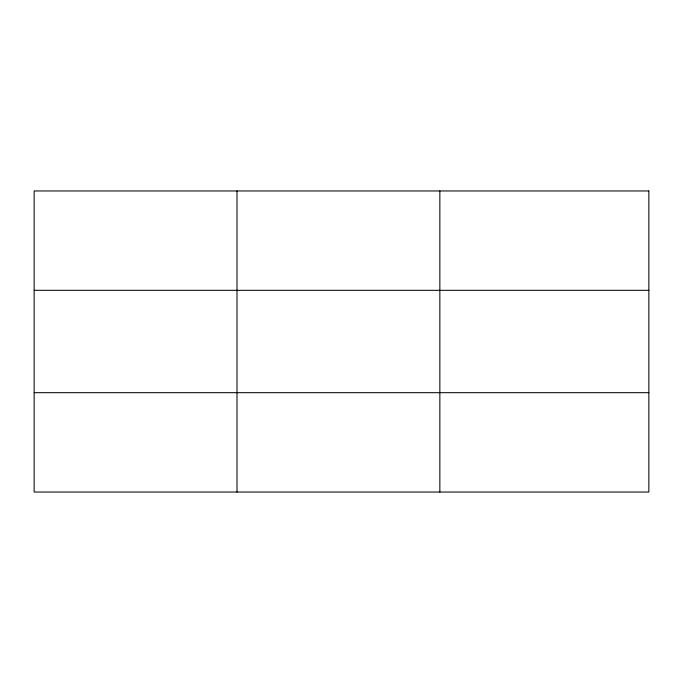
<?xml version="1.0" encoding="UTF-8"?>
<svg xmlns="http://www.w3.org/2000/svg" width="683" height="683" viewBox="0 0 683 683"><rect width="100%" height="100%" fill="white"/><g stroke="black" fill="none" stroke-linecap="round" stroke-linejoin="round"><path stroke-width="1.02" d="M237.001 190.958L237.001 492.042M439.852 190.958L439.852 492.042M34.15 290.318L648.85 290.318M34.15 392.682L648.85 392.682M648.85 190.958L648.85 492.042L34.15 492.042L34.15 190.958L648.85 190.958"/></g></svg>
